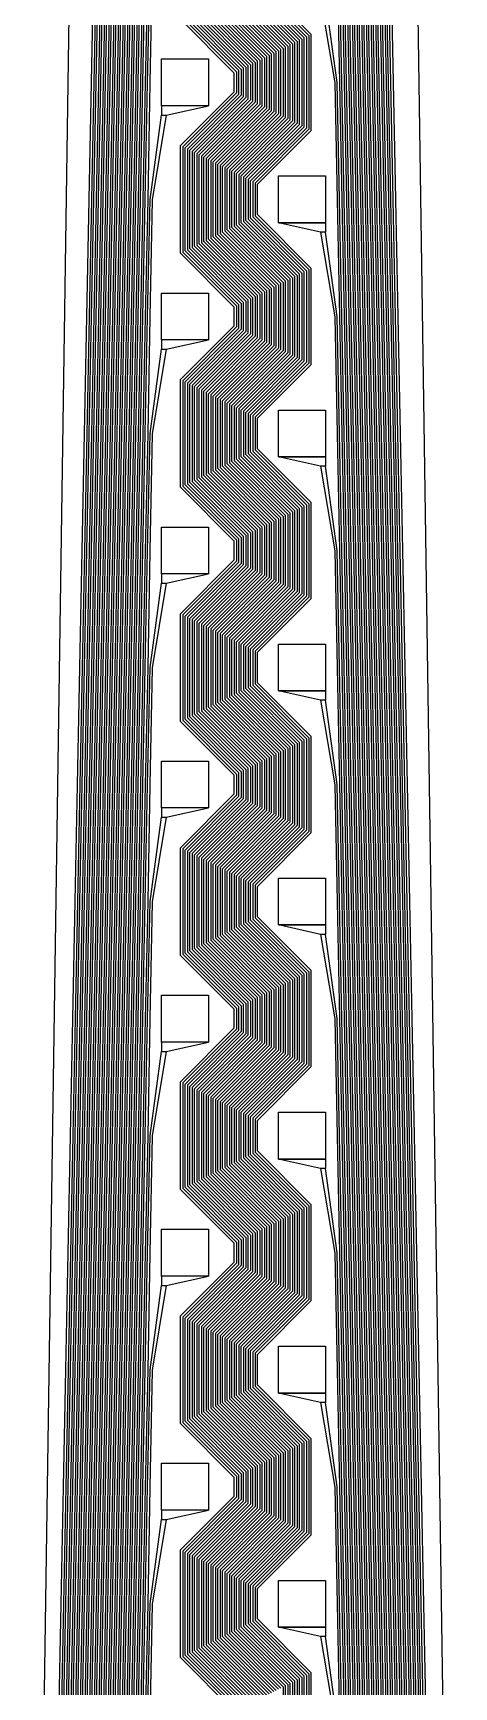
# Model space of a CAD drawing. Header units: inches. Extents: x 115980 to 170179, y 57000 to 74333.
# Drawn here: x 123826.2 to 123916.2, y 69022.9 to 69376.1 of the extents above; entities that cross this region are included whole.
import ezdxf

# ---------------------------------------------------------------- set-up
doc = ezdxf.new("R2010")
doc.units = ezdxf.units.IN
doc.header["$MEASUREMENT"] = 0
for name, color, linetype in [('metal', 221, 'Continuous'), ('nitride window', 40, 'Continuous'), ('profile', 140, 'Continuous')]:
    doc.layers.add(name, color=color, linetype=linetype)

msp = doc.modelspace()

# ---------------------------------------------------------------- linework, layer by layer
at = {"layer": 'metal'}
for points in [[(123831.73, 69015.56), (123832.24, 69040.63), (123832.73, 69065.56), (123833.24, 69090.63), (123833.73, 69115.56), (123834.24, 69140.63), (123834.73, 69165.56), (123835.24, 69190.63), (123835.73, 69215.56), (123836.24, 69240.63), (123836.73, 69265.56), (123837.24, 69290.63), (123837.73, 69315.56), (123838.24, 69340.63), (123838.73, 69365.56), (123839.24, 69390.63)], [(123839.74, 69390.62), (123839.23, 69365.55), (123838.74, 69340.62), (123838.23, 69315.55), (123837.74, 69290.62), (123837.23, 69265.55), (123836.74, 69240.62), (123836.23, 69215.55), (123835.74, 69190.62), (123835.23, 69165.55), (123834.74, 69140.62), (123834.23, 69115.55), (123833.74, 69090.62), (123833.23, 69065.55), (123832.74, 69040.62), (123832.23, 69015.55)], [(123832.73, 69015.56), (123833.24, 69040.63), (123833.73, 69065.56), (123834.24, 69090.63), (123834.73, 69115.56), (123835.24, 69140.63), (123835.73, 69165.56), (123836.24, 69190.63), (123836.73, 69215.56), (123837.24, 69240.63), (123837.73, 69265.56), (123838.24, 69290.63), (123838.73, 69315.56), (123839.24, 69340.63), (123839.73, 69365.56), (123840.24, 69390.63)], [(123840.74, 69390.62), (123840.23, 69365.55), (123839.74, 69340.62), (123839.23, 69315.55), (123838.74, 69290.62), (123838.23, 69265.55), (123837.74, 69240.62), (123837.23, 69215.55), (123836.74, 69190.62), (123836.23, 69165.55), (123835.74, 69140.62), (123835.23, 69115.55), (123834.74, 69090.62), (123834.23, 69065.55), (123833.74, 69040.62), (123833.23, 69015.55)], [(123833.73, 69015.56), (123834.24, 69040.63), (123834.73, 69065.56), (123835.24, 69090.63), (123835.73, 69115.56), (123836.24, 69140.63), (123836.73, 69165.56), (123837.24, 69190.63), (123837.73, 69215.56), (123838.24, 69240.63), (123838.73, 69265.56), (123839.24, 69290.63), (123839.73, 69315.56), (123840.24, 69340.63), (123840.73, 69365.56), (123841.24, 69390.63)], [(123841.74, 69390.62), (123841.23, 69365.55), (123840.74, 69340.62), (123840.23, 69315.55), (123839.74, 69290.62), (123839.23, 69265.55), (123838.74, 69240.62), (123838.23, 69215.55), (123837.74, 69190.62), (123837.23, 69165.55), (123836.74, 69140.62), (123836.23, 69115.55), (123835.74, 69090.62), (123835.23, 69065.55), (123834.74, 69040.62), (123834.23, 69015.55)], [(123834.73, 69015.56), (123835.24, 69040.63), (123835.73, 69065.56), (123836.24, 69090.63), (123836.73, 69115.56), (123837.24, 69140.63), (123837.73, 69165.56), (123838.24, 69190.63), (123838.73, 69215.56), (123839.24, 69240.63), (123839.73, 69265.56), (123840.24, 69290.63), (123840.73, 69315.56), (123841.24, 69340.63), (123841.73, 69365.56), (123842.24, 69390.63)], [(123842.74, 69390.62), (123842.23, 69365.55), (123841.74, 69340.62), (123841.23, 69315.55), (123840.74, 69290.62), (123840.23, 69265.55), (123839.74, 69240.62), (123839.23, 69215.55), (123838.74, 69190.62), (123838.23, 69165.55), (123837.74, 69140.62), (123837.23, 69115.55), (123836.74, 69090.62), (123836.23, 69065.55), (123835.74, 69040.62), (123835.23, 69015.55)], [(123835.73, 69015.56), (123836.24, 69040.63), (123836.73, 69065.56), (123837.24, 69090.63), (123837.73, 69115.56), (123838.24, 69140.63), (123838.73, 69165.56), (123839.24, 69190.63), (123839.73, 69215.56), (123840.24, 69240.63), (123840.73, 69265.56), (123841.24, 69290.63), (123841.73, 69315.56), (123842.24, 69340.63), (123842.73, 69365.56), (123843.24, 69390.63)], [(123843.74, 69390.62), (123843.23, 69365.55), (123842.74, 69340.62), (123842.23, 69315.55), (123841.74, 69290.62), (123841.23, 69265.55), (123840.74, 69240.62), (123840.23, 69215.55), (123839.74, 69190.62), (123839.23, 69165.55), (123838.74, 69140.62), (123838.23, 69115.55), (123837.74, 69090.62), (123837.23, 69065.55), (123836.74, 69040.62), (123836.23, 69015.55)], [(123836.73, 69015.56), (123837.24, 69040.63), (123837.73, 69065.56), (123838.24, 69090.63), (123838.73, 69115.56), (123839.24, 69140.63), (123839.73, 69165.56), (123840.24, 69190.63), (123840.73, 69215.56), (123841.24, 69240.63), (123841.73, 69265.56), (123842.24, 69290.63), (123842.73, 69315.56), (123843.24, 69340.63), (123843.73, 69365.56), (123844.24, 69390.63)], [(123844.74, 69390.62), (123844.23, 69365.55), (123843.74, 69340.62), (123843.23, 69315.55), (123842.74, 69290.62), (123842.23, 69265.55), (123841.74, 69240.62), (123841.23, 69215.55), (123840.74, 69190.62), (123840.23, 69165.55), (123839.74, 69140.62), (123839.23, 69115.55), (123838.74, 69090.62), (123838.23, 69065.55), (123837.74, 69040.62), (123837.23, 69015.55)], [(123837.73, 69015.56), (123838.24, 69040.63), (123838.73, 69065.56), (123839.24, 69090.63), (123839.73, 69115.56), (123840.24, 69140.63), (123840.73, 69165.56), (123841.24, 69190.63), (123841.73, 69215.56), (123842.24, 69240.63), (123842.73, 69265.56), (123843.24, 69290.63), (123843.73, 69315.56), (123844.24, 69340.63), (123844.73, 69365.56), (123845.24, 69390.63)], [(123845.74, 69390.62), (123845.23, 69365.55), (123844.74, 69340.62), (123844.23, 69315.55), (123843.74, 69290.62), (123843.23, 69265.55), (123842.74, 69240.62), (123842.23, 69215.55), (123841.74, 69190.62), (123841.23, 69165.55), (123840.74, 69140.62), (123840.23, 69115.55), (123839.74, 69090.62), (123839.23, 69065.55), (123838.74, 69040.62), (123838.23, 69015.55)], [(123838.73, 69015.56), (123839.24, 69040.63), (123839.73, 69065.56), (123840.24, 69090.63), (123840.73, 69115.56), (123841.24, 69140.63), (123841.73, 69165.56), (123842.24, 69190.63), (123842.73, 69215.56), (123843.24, 69240.63), (123843.73, 69265.56), (123844.24, 69290.63), (123844.73, 69315.56), (123845.24, 69340.63), (123845.73, 69365.56), (123846.24, 69390.63)], [(123846.74, 69390.62), (123846.23, 69365.55), (123845.74, 69340.62), (123845.23, 69315.55), (123844.74, 69290.62), (123844.23, 69265.55), (123843.74, 69240.62), (123843.23, 69215.55), (123842.74, 69190.62), (123842.23, 69165.55), (123841.74, 69140.62), (123841.23, 69115.55), (123840.74, 69090.62), (123840.23, 69065.55), (123839.74, 69040.62), (123839.23, 69015.55)], [(123839.73, 69015.56), (123840.24, 69040.63), (123840.73, 69065.56), (123841.24, 69090.63), (123841.73, 69115.56), (123842.24, 69140.63), (123842.73, 69165.56), (123843.24, 69190.63), (123843.73, 69215.56), (123844.24, 69240.63), (123844.73, 69265.56), (123845.24, 69290.63), (123845.73, 69315.56), (123846.24, 69340.63), (123846.73, 69365.56), (123847.24, 69390.63)], [(123847.74, 69390.62), (123847.23, 69365.55), (123846.74, 69340.62), (123846.23, 69315.55), (123845.74, 69290.62), (123845.23, 69265.55), (123844.74, 69240.62), (123844.23, 69215.55), (123843.74, 69190.62), (123843.23, 69165.55), (123842.74, 69140.62), (123842.23, 69115.55), (123841.74, 69090.62), (123841.23, 69065.55), (123840.74, 69040.62), (123840.23, 69015.55)], [(123840.73, 69015.56), (123841.24, 69040.63), (123841.73, 69065.56), (123842.24, 69090.63), (123842.73, 69115.56), (123843.24, 69140.63), (123843.73, 69165.56), (123844.24, 69190.63), (123844.73, 69215.56), (123845.24, 69240.63), (123845.73, 69265.56), (123846.24, 69290.63), (123846.73, 69315.56), (123847.24, 69340.63), (123847.73, 69365.56), (123848.24, 69390.63)], [(123848.74, 69390.62), (123848.23, 69365.55), (123847.74, 69340.62), (123847.23, 69315.55), (123846.74, 69290.62), (123846.23, 69265.55), (123845.74, 69240.62), (123845.23, 69215.55), (123844.74, 69190.62), (123844.23, 69165.55), (123843.74, 69140.62), (123843.23, 69115.55), (123842.74, 69090.62), (123842.23, 69065.55), (123841.74, 69040.62), (123841.23, 69015.55)], [(123841.73, 69015.56), (123842.24, 69040.63), (123842.73, 69065.56), (123843.24, 69090.63), (123843.73, 69115.56), (123844.24, 69140.63), (123844.73, 69165.56), (123845.24, 69190.63), (123845.73, 69215.56), (123846.24, 69240.63), (123846.73, 69265.56), (123847.24, 69290.63), (123847.73, 69315.56), (123848.24, 69340.63), (123848.73, 69365.56), (123849.24, 69390.63)], [(123849.74, 69390.62), (123849.23, 69365.55), (123848.74, 69340.62), (123848.23, 69315.55), (123847.74, 69290.62), (123847.23, 69265.55), (123846.74, 69240.62), (123846.23, 69215.55), (123845.74, 69190.62), (123845.23, 69165.55), (123844.74, 69140.62), (123844.23, 69115.55), (123843.74, 69090.62), (123843.23, 69065.55), (123842.74, 69040.62), (123842.23, 69015.55)], [(123842.73, 69015.56), (123843.24, 69040.63), (123843.73, 69065.56), (123844.24, 69090.63), (123844.73, 69115.56), (123845.24, 69140.63), (123845.73, 69165.56), (123846.24, 69190.63), (123846.73, 69215.56), (123847.24, 69240.63), (123847.73, 69265.56), (123848.24, 69290.63), (123848.73, 69315.56), (123849.24, 69340.63), (123849.73, 69365.56), (123850.24, 69390.63)], [(123850.74, 69390.62), (123850.23, 69365.55), (123849.74, 69340.62), (123849.23, 69315.55), (123848.74, 69290.62), (123848.23, 69265.55), (123847.74, 69240.62), (123847.23, 69215.55), (123846.74, 69190.62), (123846.23, 69165.55), (123845.74, 69140.62), (123845.23, 69115.55), (123844.74, 69090.62), (123844.23, 69065.55), (123843.74, 69040.62), (123843.23, 69015.55)], [(123843.73, 69015.56), (123844.24, 69040.63), (123844.73, 69065.56), (123845.24, 69090.63), (123845.73, 69115.56), (123846.24, 69140.63), (123846.73, 69165.56), (123847.24, 69190.63), (123847.73, 69215.56), (123848.24, 69240.63), (123848.73, 69265.56), (123849.24, 69290.63), (123849.73, 69315.56), (123850.24, 69340.63), (123850.73, 69365.55), (123851.24, 69390.62)], [(123851.73, 69390.55), (123851.23, 69365.55), (123850.74, 69340.62), (123850.23, 69315.55), (123849.74, 69290.62), (123849.23, 69265.55), (123848.74, 69240.62), (123848.23, 69215.55), (123847.74, 69190.62), (123847.23, 69165.55), (123846.74, 69140.62), (123846.23, 69115.55), (123845.74, 69090.62), (123845.23, 69065.55), (123844.74, 69040.62), (123844.23, 69015.55)], [(123891.23, 69390.55), (123891.73, 69365.62), (123892.23, 69340.55), (123892.73, 69315.62), (123893.23, 69290.55), (123893.73, 69265.62), (123894.23, 69240.55), (123894.73, 69215.62), (123895.23, 69190.55), (123895.73, 69165.62), (123896.23, 69140.55), (123896.73, 69115.62), (123897.23, 69090.55), (123897.73, 69065.62), (123898.23, 69040.55), (123898.73, 69015.62)], [(123899.23, 69015.63), (123898.73, 69040.56), (123898.23, 69065.63), (123897.73, 69090.56), (123897.23, 69115.63), (123896.73, 69140.56), (123896.23, 69165.63), (123895.73, 69190.56), (123895.23, 69215.63), (123894.73, 69240.56), (123894.23, 69265.63), (123893.73, 69290.56), (123893.23, 69315.63), (123892.73, 69340.56), (123892.23, 69365.63), (123891.73, 69390.55)], [(123892.23, 69390.55), (123892.73, 69365.62), (123893.23, 69340.55), (123893.73, 69315.62), (123894.23, 69290.55), (123894.73, 69265.62), (123895.23, 69240.55), (123895.73, 69215.62), (123896.23, 69190.55), (123896.73, 69165.62), (123897.23, 69140.55), (123897.73, 69115.62), (123898.23, 69090.55), (123898.73, 69065.62), (123899.23, 69040.55), (123899.73, 69015.62)], [(123900.23, 69015.63), (123899.73, 69040.56), (123899.23, 69065.63), (123898.73, 69090.56), (123898.23, 69115.63), (123897.73, 69140.56), (123897.23, 69165.63), (123896.73, 69190.56), (123896.23, 69215.63), (123895.73, 69240.56), (123895.23, 69265.63), (123894.73, 69290.56), (123894.23, 69315.63), (123893.73, 69340.56), (123893.23, 69365.63), (123892.73, 69390.56)], [(123893.23, 69390.55), (123893.73, 69365.62), (123894.23, 69340.55), (123894.73, 69315.62), (123895.23, 69290.55), (123895.73, 69265.62), (123896.23, 69240.55), (123896.73, 69215.62), (123897.23, 69190.55), (123897.73, 69165.62), (123898.23, 69140.55), (123898.73, 69115.62), (123899.23, 69090.55), (123899.73, 69065.62), (123900.23, 69040.55), (123900.73, 69015.62)], [(123901.23, 69015.63), (123900.73, 69040.56), (123900.23, 69065.63), (123899.73, 69090.56), (123899.23, 69115.63), (123898.73, 69140.56), (123898.23, 69165.63), (123897.73, 69190.56), (123897.23, 69215.63), (123896.73, 69240.56), (123896.23, 69265.63), (123895.73, 69290.56), (123895.23, 69315.63), (123894.73, 69340.56), (123894.23, 69365.63), (123893.73, 69390.56)], [(123894.23, 69390.55), (123894.73, 69365.62), (123895.23, 69340.55), (123895.73, 69315.62), (123896.23, 69290.55), (123896.73, 69265.62), (123897.23, 69240.55), (123897.73, 69215.62), (123898.23, 69190.55), (123898.73, 69165.62), (123899.23, 69140.55), (123899.73, 69115.62), (123900.23, 69090.55), (123900.73, 69065.62), (123901.23, 69040.55), (123901.73, 69015.62)], [(123902.23, 69015.63), (123901.73, 69040.56), (123901.23, 69065.63), (123900.73, 69090.56), (123900.23, 69115.63), (123899.73, 69140.56), (123899.23, 69165.63), (123898.73, 69190.56), (123898.23, 69215.63), (123897.73, 69240.56), (123897.23, 69265.63), (123896.73, 69290.56), (123896.23, 69315.63), (123895.73, 69340.56), (123895.23, 69365.63), (123894.73, 69390.56)], [(123895.23, 69390.55), (123895.73, 69365.62), (123896.23, 69340.55), (123896.73, 69315.62), (123897.23, 69290.55), (123897.73, 69265.62), (123898.23, 69240.55), (123898.73, 69215.62), (123899.23, 69190.55), (123899.73, 69165.62), (123900.23, 69140.55), (123900.73, 69115.62), (123901.23, 69090.55), (123901.73, 69065.62), (123902.23, 69040.55), (123902.73, 69015.62)], [(123903.23, 69015.63), (123902.73, 69040.56), (123902.23, 69065.63), (123901.73, 69090.56), (123901.23, 69115.63), (123900.73, 69140.56), (123900.23, 69165.63), (123899.73, 69190.56), (123899.23, 69215.63), (123898.73, 69240.56), (123898.23, 69265.63), (123897.73, 69290.56), (123897.23, 69315.63), (123896.73, 69340.56), (123896.23, 69365.63), (123895.73, 69390.56)], [(123896.23, 69390.55), (123896.73, 69365.62), (123897.23, 69340.55), (123897.73, 69315.62), (123898.23, 69290.55), (123898.73, 69265.62), (123899.23, 69240.55), (123899.73, 69215.62), (123900.23, 69190.55), (123900.73, 69165.62), (123901.23, 69140.55), (123901.73, 69115.62), (123902.23, 69090.55), (123902.73, 69065.62), (123903.23, 69040.55), (123903.73, 69015.62)], [(123904.23, 69015.63), (123903.73, 69040.56), (123903.23, 69065.63), (123902.73, 69090.56), (123902.23, 69115.63), (123901.73, 69140.56), (123901.23, 69165.63), (123900.73, 69190.56), (123900.23, 69215.63), (123899.73, 69240.56), (123899.23, 69265.63), (123898.73, 69290.56), (123898.23, 69315.63), (123897.73, 69340.56), (123897.23, 69365.63), (123896.73, 69390.56)], [(123897.23, 69390.55), (123897.73, 69365.62), (123898.23, 69340.55), (123898.73, 69315.62), (123899.23, 69290.55), (123899.73, 69265.62), (123900.23, 69240.55), (123900.73, 69215.62), (123901.23, 69190.55), (123901.73, 69165.62), (123902.23, 69140.55), (123902.73, 69115.62), (123903.23, 69090.55), (123903.73, 69065.62), (123904.23, 69040.55), (123904.73, 69015.62)], [(123905.23, 69015.63), (123904.73, 69040.56), (123904.23, 69065.63), (123903.73, 69090.56), (123903.23, 69115.63), (123902.73, 69140.56), (123902.23, 69165.63), (123901.73, 69190.56), (123901.23, 69215.63), (123900.73, 69240.56), (123900.23, 69265.63), (123899.73, 69290.56), (123899.23, 69315.63), (123898.73, 69340.56), (123898.23, 69365.63), (123897.73, 69390.56)], [(123898.23, 69390.55), (123898.73, 69365.62), (123899.23, 69340.55), (123899.73, 69315.62), (123900.23, 69290.55), (123900.73, 69265.62), (123901.23, 69240.55), (123901.73, 69215.62), (123902.23, 69190.55), (123902.73, 69165.62), (123903.23, 69140.55), (123903.73, 69115.62), (123904.23, 69090.55), (123904.73, 69065.62), (123905.23, 69040.55), (123905.73, 69015.62)], [(123906.23, 69015.63), (123905.73, 69040.56), (123905.23, 69065.63), (123904.73, 69090.56), (123904.23, 69115.63), (123903.73, 69140.56), (123903.23, 69165.63), (123902.73, 69190.56), (123902.23, 69215.63), (123901.73, 69240.56), (123901.23, 69265.63), (123900.73, 69290.56), (123900.23, 69315.63), (123899.73, 69340.56), (123899.23, 69365.63), (123898.73, 69390.56)], [(123899.23, 69390.55), (123899.73, 69365.62), (123900.23, 69340.55), (123900.73, 69315.62), (123901.23, 69290.55), (123901.73, 69265.62), (123902.23, 69240.55), (123902.73, 69215.62), (123903.23, 69190.55), (123903.73, 69165.62), (123904.23, 69140.55), (123904.73, 69115.62), (123905.23, 69090.55), (123905.73, 69065.62), (123906.23, 69040.55), (123906.73, 69015.62)], [(123907.23, 69015.63), (123906.73, 69040.56), (123906.23, 69065.63), (123905.73, 69090.56), (123905.23, 69115.63), (123904.73, 69140.56), (123904.23, 69165.63), (123903.73, 69190.56), (123903.23, 69215.63), (123902.73, 69240.56), (123902.23, 69265.63), (123901.73, 69290.56), (123901.23, 69315.63), (123900.73, 69340.56), (123900.23, 69365.63), (123899.73, 69390.56)], [(123900.23, 69390.55), (123900.73, 69365.62), (123901.23, 69340.55), (123901.73, 69315.62), (123902.23, 69290.55), (123902.73, 69265.62), (123903.23, 69240.55), (123903.73, 69215.62), (123904.23, 69190.55), (123904.73, 69165.62), (123905.23, 69140.55), (123905.73, 69115.62), (123906.23, 69090.55), (123906.73, 69065.62), (123907.23, 69040.55), (123907.73, 69015.62)], [(123908.23, 69015.63), (123907.73, 69040.56), (123907.23, 69065.63), (123906.73, 69090.56), (123906.23, 69115.63), (123905.73, 69140.56), (123905.23, 69165.63), (123904.73, 69190.56), (123904.23, 69215.63), (123903.73, 69240.56), (123903.23, 69265.63), (123902.73, 69290.56), (123902.23, 69315.63), (123901.73, 69340.56), (123901.23, 69365.63), (123900.73, 69390.56)], [(123901.23, 69390.55), (123901.73, 69365.62), (123902.23, 69340.55), (123902.73, 69315.62), (123903.23, 69290.55), (123903.73, 69265.62), (123904.23, 69240.55), (123904.73, 69215.62), (123905.23, 69190.55), (123905.73, 69165.62), (123906.23, 69140.55), (123906.73, 69115.62), (123907.23, 69090.55), (123907.73, 69065.62), (123908.23, 69040.55), (123908.73, 69015.62)], [(123909.23, 69015.63), (123908.73, 69040.56), (123908.23, 69065.63), (123907.73, 69090.56), (123907.23, 69115.63), (123906.73, 69140.56), (123906.23, 69165.63), (123905.73, 69190.56), (123905.23, 69215.63), (123904.73, 69240.56), (123904.23, 69265.63), (123903.73, 69290.56), (123903.23, 69315.63), (123902.73, 69340.56), (123902.23, 69365.63), (123901.73, 69390.56)], [(123909.73, 69015.62), (123909.23, 69040.55), (123908.73, 69065.62), (123908.23, 69090.55), (123907.73, 69115.62), (123907.23, 69140.55), (123906.73, 69165.62), (123906.23, 69190.55), (123905.73, 69215.62), (123905.23, 69240.55), (123904.73, 69265.62), (123904.23, 69290.55), (123903.73, 69315.62), (123903.23, 69340.55), (123902.73, 69365.62), (123902.23, 69390.55)], [(123902.73, 69390.56), (123903.23, 69365.63), (123903.73, 69340.56), (123904.23, 69315.63), (123904.73, 69290.56), (123905.23, 69265.63), (123905.73, 69240.56), (123906.23, 69215.63), (123906.73, 69190.56), (123907.23, 69165.63), (123907.73, 69140.56), (123908.23, 69115.63), (123908.73, 69090.56), (123909.23, 69065.63), (123909.73, 69040.56), (123910.23, 69015.63)], [(123873.23, 69386.87), (123884.73, 69375.37), (123884.73, 69355.87), (123873.23, 69344.37), (123873.23, 69336.87), (123884.73, 69325.37), (123884.73, 69305.87), (123873.23, 69294.37), (123873.23, 69286.87), (123884.73, 69275.37), (123884.73, 69255.87), (123873.23, 69244.37), (123873.23, 69236.87), (123884.73, 69225.37), (123884.73, 69205.87), (123873.23, 69194.37), (123873.23, 69186.87), (123884.73, 69175.37), (123884.73, 69155.87), (123873.23, 69144.37), (123873.23, 69136.87), (123884.73, 69125.37), (123884.73, 69105.87), (123873.23, 69094.37), (123873.23, 69086.87), (123884.73, 69075.37), (123884.73, 69055.87), (123873.23, 69044.37), (123873.23, 69036.87), (123884.73, 69025.37), (123884.73, 69005.87)], [(123873.73, 69387.12), (123885.23, 69375.62), (123885.23, 69355.62), (123873.73, 69344.12), (123873.73, 69337.12), (123885.23, 69325.62), (123885.23, 69305.62), (123873.73, 69294.12), (123873.73, 69287.12), (123885.23, 69275.62), (123885.23, 69255.62), (123873.73, 69244.12), (123873.73, 69237.12), (123885.23, 69225.62), (123885.23, 69205.62), (123873.73, 69194.12), (123873.73, 69187.12), (123885.23, 69175.62), (123885.23, 69155.62), (123873.73, 69144.12), (123873.73, 69137.12), (123885.23, 69125.62), (123885.23, 69105.62), (123873.73, 69094.12), (123873.73, 69087.12), (123885.23, 69075.62), (123885.23, 69055.62), (123873.73, 69044.12), (123873.73, 69037.12), (123885.23, 69025.62), (123885.23, 69005.62)], [(123885.73, 69005.37), (123885.73, 69025.87), (123874.23, 69037.37), (123874.23, 69043.87), (123885.73, 69055.37), (123885.73, 69075.87), (123874.23, 69087.37), (123874.23, 69093.87), (123885.73, 69105.37), (123885.73, 69125.87), (123874.23, 69137.37), (123874.23, 69143.87), (123885.73, 69155.37), (123885.73, 69175.87), (123874.23, 69187.37), (123874.23, 69193.87), (123885.73, 69205.37), (123885.73, 69225.87), (123874.23, 69237.37), (123874.23, 69243.87), (123885.73, 69255.37), (123885.73, 69275.87), (123874.23, 69287.37), (123874.23, 69293.87), (123885.73, 69305.37), (123885.73, 69325.87), (123874.23, 69337.37), (123874.23, 69343.87), (123885.73, 69355.37), (123885.73, 69375.87), (123874.23, 69387.37)], [(123866.23, 69383.37), (123877.73, 69371.87), (123877.73, 69359.37), (123866.23, 69347.87), (123866.23, 69333.37), (123877.73, 69321.87), (123877.73, 69309.37), (123866.23, 69297.87), (123866.23, 69283.37), (123877.73, 69271.87), (123877.73, 69259.37), (123866.23, 69247.87), (123866.23, 69233.37), (123877.73, 69221.87), (123877.73, 69209.37), (123866.23, 69197.87), (123866.23, 69183.37), (123877.73, 69171.87), (123877.73, 69159.37), (123866.23, 69147.87), (123866.23, 69133.37), (123877.73, 69121.87), (123877.73, 69109.37), (123866.23, 69097.87), (123866.23, 69083.37), (123877.73, 69071.87), (123877.73, 69059.37), (123866.23, 69047.87), (123866.23, 69033.37), (123877.73, 69021.87)], [(123878.23, 69022.12), (123866.73, 69033.62), (123866.73, 69047.62), (123878.23, 69059.12), (123878.23, 69072.12), (123866.73, 69083.62), (123866.73, 69097.62), (123878.23, 69109.12), (123878.23, 69122.12), (123866.73, 69133.62), (123866.73, 69147.62), (123878.23, 69159.12), (123878.23, 69172.12), (123866.73, 69183.62), (123866.73, 69197.62), (123878.23, 69209.12), (123878.23, 69222.12), (123866.73, 69233.62), (123866.73, 69247.62), (123878.23, 69259.12), (123878.23, 69272.12), (123866.73, 69283.62), (123866.73, 69297.62), (123878.23, 69309.12), (123878.23, 69322.12), (123866.73, 69333.62), (123866.73, 69347.62), (123878.23, 69359.12), (123878.23, 69372.12), (123866.73, 69383.62)], [(123867.23, 69383.87), (123878.73, 69372.37), (123878.73, 69358.87), (123867.23, 69347.37), (123867.23, 69333.87), (123878.73, 69322.37), (123878.73, 69308.87), (123867.23, 69297.37), (123867.23, 69283.87), (123878.73, 69272.37), (123878.73, 69258.87), (123867.23, 69247.37), (123867.23, 69233.87), (123878.73, 69222.37), (123878.73, 69208.87), (123867.23, 69197.37), (123867.23, 69183.87), (123878.73, 69172.37), (123878.73, 69158.87), (123867.23, 69147.37), (123867.23, 69133.87), (123878.73, 69122.37), (123878.73, 69108.87), (123867.23, 69097.37), (123867.23, 69083.87), (123878.73, 69072.37), (123878.73, 69058.87), (123867.23, 69047.37), (123867.23, 69033.87), (123878.73, 69022.37)], [(123879.23, 69022.62), (123867.73, 69034.12), (123867.73, 69047.12), (123879.23, 69058.62), (123879.23, 69072.62), (123867.73, 69084.12), (123867.73, 69097.12), (123879.23, 69108.62), (123879.23, 69122.62), (123867.73, 69134.12), (123867.73, 69147.12), (123879.23, 69158.62), (123879.23, 69172.62), (123867.73, 69184.12), (123867.73, 69197.12), (123879.23, 69208.62), (123879.23, 69222.62), (123867.73, 69234.12), (123867.73, 69247.12), (123879.23, 69258.62), (123879.23, 69272.62), (123867.73, 69284.12), (123867.73, 69297.12), (123879.23, 69308.62), (123879.23, 69322.62), (123867.73, 69334.12), (123867.73, 69347.12), (123879.23, 69358.62), (123879.23, 69372.62), (123867.73, 69384.12)], [(123868.23, 69384.37), (123879.73, 69372.87), (123879.73, 69358.37), (123868.23, 69346.87), (123868.23, 69334.37), (123879.73, 69322.87), (123879.73, 69308.37), (123868.23, 69296.87), (123868.23, 69284.37), (123879.73, 69272.87), (123879.73, 69258.37), (123868.23, 69246.87), (123868.23, 69234.37), (123879.73, 69222.87), (123879.73, 69208.37), (123868.23, 69196.87), (123868.23, 69184.37), (123879.73, 69172.87), (123879.73, 69158.37), (123868.23, 69146.87), (123868.23, 69134.37), (123879.73, 69122.87), (123879.73, 69108.37), (123868.23, 69096.87), (123868.23, 69084.37), (123879.73, 69072.87), (123879.73, 69058.37), (123868.23, 69046.87), (123868.23, 69034.37), (123879.73, 69022.87), (123879.73, 69008.37)], [(123880.23, 69008.12), (123880.23, 69023.12), (123868.73, 69034.62), (123868.73, 69046.62), (123880.23, 69058.12), (123880.23, 69073.12), (123868.73, 69084.62), (123868.73, 69096.62), (123880.23, 69108.12), (123880.23, 69123.12), (123868.73, 69134.62), (123868.73, 69146.62), (123880.23, 69158.12), (123880.23, 69173.12), (123868.73, 69184.62), (123868.73, 69196.62), (123880.23, 69208.12), (123880.23, 69223.12), (123868.73, 69234.62), (123868.73, 69246.62), (123880.23, 69258.12), (123880.23, 69273.12), (123868.73, 69284.62), (123868.73, 69296.62), (123880.23, 69308.12), (123880.23, 69323.12), (123868.73, 69334.62), (123868.73, 69346.62), (123880.23, 69358.12), (123880.23, 69373.12), (123868.73, 69384.62)], [(123869.23, 69384.87), (123880.73, 69373.37), (123880.73, 69357.87), (123869.23, 69346.37), (123869.23, 69334.87), (123880.73, 69323.37), (123880.73, 69307.87), (123869.23, 69296.37), (123869.23, 69284.87), (123880.73, 69273.37), (123880.73, 69257.87), (123869.23, 69246.37), (123869.23, 69234.87), (123880.73, 69223.37), (123880.73, 69207.87), (123869.23, 69196.37), (123869.23, 69184.87), (123880.73, 69173.37), (123880.73, 69157.87), (123869.23, 69146.37), (123869.23, 69134.87), (123880.73, 69123.37), (123880.73, 69107.87), (123869.23, 69096.37), (123869.23, 69084.87), (123880.73, 69073.37), (123880.73, 69057.87), (123869.23, 69046.37), (123869.23, 69034.87), (123880.73, 69023.37), (123880.73, 69007.87)], [(123881.23, 69007.62), (123881.23, 69023.62), (123869.73, 69035.12), (123869.73, 69046.12), (123881.23, 69057.62), (123881.23, 69073.62), (123869.73, 69085.12), (123869.73, 69096.12), (123881.23, 69107.62), (123881.23, 69123.62), (123869.73, 69135.12), (123869.73, 69146.12), (123881.23, 69157.62), (123881.23, 69173.62), (123869.73, 69185.12), (123869.73, 69196.12), (123881.23, 69207.62), (123881.23, 69223.62), (123869.73, 69235.12), (123869.73, 69246.12), (123881.23, 69257.62), (123881.23, 69273.62), (123869.73, 69285.12), (123869.73, 69296.12), (123881.23, 69307.62), (123881.23, 69323.62), (123869.73, 69335.12), (123869.73, 69346.12), (123881.23, 69357.62), (123881.23, 69373.62), (123869.73, 69385.12)], [(123870.23, 69385.37), (123881.73, 69373.87), (123881.73, 69357.37), (123870.23, 69345.87), (123870.23, 69335.37), (123881.73, 69323.87), (123881.73, 69307.37), (123870.23, 69295.87), (123870.23, 69285.37), (123881.73, 69273.87), (123881.73, 69257.37), (123870.23, 69245.87), (123870.23, 69235.37), (123881.73, 69223.87), (123881.73, 69207.37), (123870.23, 69195.87), (123870.23, 69185.37), (123881.73, 69173.87), (123881.73, 69157.37), (123870.23, 69145.87), (123870.23, 69135.37), (123881.73, 69123.87), (123881.73, 69107.37), (123870.23, 69095.87), (123870.23, 69085.37), (123881.73, 69073.87), (123881.73, 69057.37), (123870.23, 69045.87), (123870.23, 69035.37), (123881.73, 69023.87), (123881.73, 69007.37)], [(123882.23, 69007.12), (123882.23, 69024.12), (123870.73, 69035.62), (123870.73, 69045.62), (123882.23, 69057.12), (123882.23, 69074.12), (123870.73, 69085.62), (123870.73, 69095.62), (123882.23, 69107.12), (123882.23, 69124.12), (123870.73, 69135.62), (123870.73, 69145.62), (123882.23, 69157.12), (123882.23, 69174.12), (123870.73, 69185.62), (123870.73, 69195.62), (123882.23, 69207.12), (123882.23, 69224.12), (123870.73, 69235.62), (123870.73, 69245.62), (123882.23, 69257.12), (123882.23, 69274.12), (123870.73, 69285.62), (123870.73, 69295.62), (123882.23, 69307.12), (123882.23, 69324.12), (123870.73, 69335.62), (123870.73, 69345.62), (123882.23, 69357.12), (123882.23, 69374.12), (123870.73, 69385.62)], [(123871.23, 69385.87), (123882.73, 69374.37), (123882.73, 69356.87), (123871.23, 69345.37), (123871.23, 69335.87), (123882.73, 69324.37), (123882.73, 69306.87), (123871.23, 69295.37), (123871.23, 69285.87), (123882.73, 69274.37), (123882.73, 69256.87), (123871.23, 69245.37), (123871.23, 69235.87), (123882.73, 69224.37), (123882.73, 69206.87), (123871.23, 69195.37), (123871.23, 69185.87), (123882.73, 69174.37), (123882.73, 69156.87), (123871.23, 69145.37), (123871.23, 69135.87), (123882.73, 69124.37), (123882.73, 69106.87), (123871.23, 69095.37), (123871.23, 69085.87), (123882.73, 69074.37), (123882.73, 69056.87), (123871.23, 69045.37), (123871.23, 69035.87), (123882.73, 69024.37), (123882.73, 69006.87)], [(123883.23, 69006.62), (123883.23, 69024.62), (123871.73, 69036.12), (123871.73, 69045.12), (123883.23, 69056.62), (123883.23, 69074.62), (123871.73, 69086.12), (123871.73, 69095.12), (123883.23, 69106.62), (123883.23, 69124.62), (123871.73, 69136.12), (123871.73, 69145.12), (123883.23, 69156.62), (123883.23, 69174.62), (123871.73, 69186.12), (123871.73, 69195.12), (123883.23, 69206.62), (123883.23, 69224.62), (123871.73, 69236.12), (123871.73, 69245.12), (123883.23, 69256.62), (123883.23, 69274.62), (123871.73, 69286.12), (123871.73, 69295.12), (123883.23, 69306.62), (123883.23, 69324.62), (123871.73, 69336.12), (123871.73, 69345.12), (123883.23, 69356.62), (123883.23, 69374.62), (123871.73, 69386.12)], [(123872.23, 69386.37), (123883.73, 69374.87), (123883.73, 69356.37), (123872.23, 69344.87), (123872.23, 69336.37), (123883.73, 69324.87), (123883.73, 69306.37), (123872.23, 69294.87), (123872.23, 69286.37), (123883.73, 69274.87), (123883.73, 69256.37), (123872.23, 69244.87), (123872.23, 69236.37), (123883.73, 69224.87), (123883.73, 69206.37), (123872.23, 69194.87), (123872.23, 69186.37), (123883.73, 69174.87), (123883.73, 69156.37), (123872.23, 69144.87), (123872.23, 69136.37), (123883.73, 69124.87), (123883.73, 69106.37), (123872.23, 69094.87), (123872.23, 69086.37), (123883.73, 69074.87), (123883.73, 69056.37), (123872.23, 69044.87), (123872.23, 69036.37), (123883.73, 69024.87), (123883.73, 69006.37)], [(123884.23, 69006.12), (123884.23, 69025.12), (123872.73, 69036.62), (123872.73, 69044.62), (123884.23, 69056.12), (123884.23, 69075.12), (123872.73, 69086.62), (123872.73, 69094.62), (123884.23, 69106.12), (123884.23, 69125.12), (123872.73, 69136.62), (123872.73, 69144.62), (123884.23, 69156.12), (123884.23, 69175.12), (123872.73, 69186.62), (123872.73, 69194.62), (123884.23, 69206.12), (123884.23, 69225.12), (123872.73, 69236.62), (123872.73, 69244.62), (123884.23, 69256.12), (123884.23, 69275.12), (123872.73, 69286.62), (123872.73, 69294.62), (123884.23, 69306.12), (123884.23, 69325.12), (123872.73, 69336.62), (123872.73, 69344.62), (123884.23, 69356.12), (123884.23, 69375.12), (123872.73, 69386.62)], [(123887.73, 69383.62), (123890.73, 69365.55), (123891.23, 69340.55), (123891.73, 69315.62), (123892.23, 69290.55), (123892.73, 69265.62), (123893.23, 69240.55), (123893.73, 69215.62), (123894.23, 69190.55), (123894.73, 69165.62), (123895.23, 69140.55), (123895.73, 69115.62), (123896.23, 69090.55), (123896.73, 69065.62), (123897.23, 69040.55), (123897.73, 69015.62)], [(123898.23, 69015.63), (123897.73, 69040.56), (123897.23, 69065.63), (123896.73, 69090.56), (123896.23, 69115.63), (123895.73, 69140.56), (123895.23, 69165.63), (123894.73, 69190.56), (123894.23, 69215.63), (123893.73, 69240.56), (123893.23, 69265.63), (123892.73, 69290.56), (123892.23, 69315.63), (123891.73, 69340.55), (123891.23, 69365.62), (123888.73, 69383.62)], [(123859.23, 69379.87), (123870.73, 69368.37), (123870.73, 69362.87), (123859.23, 69351.37), (123859.23, 69329.87), (123870.73, 69318.37), (123870.73, 69312.87), (123859.23, 69301.37), (123859.23, 69279.87), (123870.73, 69268.37), (123870.73, 69262.87), (123859.23, 69251.37), (123859.23, 69229.87), (123870.73, 69218.37), (123870.73, 69212.87), (123859.23, 69201.37), (123859.23, 69179.87), (123870.73, 69168.37), (123870.73, 69162.87), (123859.23, 69151.37), (123859.23, 69129.87), (123870.73, 69118.37), (123870.73, 69112.87), (123859.23, 69101.37), (123859.23, 69079.87), (123870.73, 69068.37), (123870.73, 69062.87), (123859.23, 69051.37), (123859.23, 69029.87), (123870.73, 69018.37)], [(123871.23, 69018.62), (123859.73, 69030.12), (123859.73, 69051.12), (123871.23, 69062.62), (123871.23, 69068.62), (123859.73, 69080.12), (123859.73, 69101.12), (123871.23, 69112.62), (123871.23, 69118.62), (123859.73, 69130.12), (123859.73, 69151.12), (123871.23, 69162.62), (123871.23, 69168.62), (123859.73, 69180.12), (123859.73, 69201.12), (123871.23, 69212.62), (123871.23, 69218.62), (123859.73, 69230.12), (123859.73, 69251.12), (123871.23, 69262.62), (123871.23, 69268.62), (123859.73, 69280.12), (123859.73, 69301.12), (123871.23, 69312.62), (123871.23, 69318.62), (123859.73, 69330.12), (123859.73, 69351.12), (123871.23, 69362.62), (123871.23, 69368.62), (123859.73, 69380.12)], [(123860.23, 69380.37), (123871.73, 69368.87), (123871.73, 69362.37), (123860.23, 69350.87), (123860.23, 69330.37), (123871.73, 69318.87), (123871.73, 69312.37), (123860.23, 69300.87), (123860.23, 69280.37), (123871.73, 69268.87), (123871.73, 69262.37), (123860.23, 69250.87), (123860.23, 69230.37), (123871.73, 69218.87), (123871.73, 69212.37), (123860.23, 69200.87), (123860.23, 69180.37), (123871.73, 69168.87), (123871.73, 69162.37), (123860.23, 69150.87), (123860.23, 69130.37), (123871.73, 69118.87), (123871.73, 69112.37), (123860.23, 69100.87), (123860.23, 69080.37), (123871.73, 69068.87), (123871.73, 69062.37), (123860.23, 69050.87), (123860.23, 69030.37), (123871.73, 69018.87)], [(123872.23, 69019.12), (123860.73, 69030.62), (123860.73, 69050.62), (123872.23, 69062.12), (123872.23, 69069.12), (123860.73, 69080.62), (123860.73, 69100.62), (123872.23, 69112.12), (123872.23, 69119.12), (123860.73, 69130.62), (123860.73, 69150.62), (123872.23, 69162.12), (123872.23, 69169.12), (123860.73, 69180.62), (123860.73, 69200.62), (123872.23, 69212.12), (123872.23, 69219.12), (123860.73, 69230.62), (123860.73, 69250.62), (123872.23, 69262.12), (123872.23, 69269.12), (123860.73, 69280.62), (123860.73, 69300.62), (123872.23, 69312.12), (123872.23, 69319.12), (123860.73, 69330.62), (123860.73, 69350.62), (123872.23, 69362.12), (123872.23, 69369.12), (123860.73, 69380.62)], [(123861.23, 69380.87), (123872.73, 69369.37), (123872.73, 69361.87), (123861.23, 69350.37), (123861.23, 69330.87), (123872.73, 69319.37), (123872.73, 69311.87), (123861.23, 69300.37), (123861.23, 69280.87), (123872.73, 69269.37), (123872.73, 69261.87), (123861.23, 69250.37), (123861.23, 69230.87), (123872.73, 69219.37), (123872.73, 69211.87), (123861.23, 69200.37), (123861.23, 69180.87), (123872.73, 69169.37), (123872.73, 69161.87), (123861.23, 69150.37), (123861.23, 69130.87), (123872.73, 69119.37), (123872.73, 69111.87), (123861.23, 69100.37), (123861.23, 69080.87), (123872.73, 69069.37), (123872.73, 69061.87), (123861.23, 69050.37), (123861.23, 69030.87), (123872.73, 69019.37)], [(123873.23, 69019.62), (123861.73, 69031.12), (123861.73, 69050.12), (123873.23, 69061.62), (123873.23, 69069.62), (123861.73, 69081.12), (123861.73, 69100.12), (123873.23, 69111.62), (123873.23, 69119.62), (123861.73, 69131.12), (123861.73, 69150.12), (123873.23, 69161.62), (123873.23, 69169.62), (123861.73, 69181.12), (123861.73, 69200.12), (123873.23, 69211.62), (123873.23, 69219.62), (123861.73, 69231.12), (123861.73, 69250.12), (123873.23, 69261.62), (123873.23, 69269.62), (123861.73, 69281.12), (123861.73, 69300.12), (123873.23, 69311.62), (123873.23, 69319.62), (123861.73, 69331.12), (123861.73, 69350.12), (123873.23, 69361.62), (123873.23, 69369.62), (123861.73, 69381.12)], [(123862.23, 69381.37), (123873.73, 69369.87), (123873.73, 69361.37), (123862.23, 69349.87), (123862.23, 69331.37), (123873.73, 69319.87), (123873.73, 69311.37), (123862.23, 69299.87), (123862.23, 69281.37), (123873.73, 69269.87), (123873.73, 69261.37), (123862.23, 69249.87), (123862.23, 69231.37), (123873.73, 69219.87), (123873.73, 69211.37), (123862.23, 69199.87), (123862.23, 69181.37), (123873.73, 69169.87), (123873.73, 69161.37), (123862.23, 69149.87), (123862.23, 69131.37), (123873.73, 69119.87), (123873.73, 69111.37), (123862.23, 69099.87), (123862.23, 69081.37), (123873.73, 69069.87), (123873.73, 69061.37), (123862.23, 69049.87), (123862.23, 69031.37), (123873.73, 69019.87)], [(123874.23, 69020.12), (123862.73, 69031.62), (123862.73, 69049.62), (123874.23, 69061.12), (123874.23, 69070.12), (123862.73, 69081.62), (123862.73, 69099.62), (123874.23, 69111.12), (123874.23, 69120.12), (123862.73, 69131.62), (123862.73, 69149.62), (123874.23, 69161.12), (123874.23, 69170.12), (123862.73, 69181.62), (123862.73, 69199.62), (123874.23, 69211.12), (123874.23, 69220.12), (123862.73, 69231.62), (123862.73, 69249.62), (123874.23, 69261.12), (123874.23, 69270.12), (123862.73, 69281.62), (123862.73, 69299.62), (123874.23, 69311.12), (123874.23, 69320.12), (123862.73, 69331.62), (123862.73, 69349.62), (123874.23, 69361.12), (123874.23, 69370.12), (123862.73, 69381.62)], [(123863.23, 69381.87), (123874.73, 69370.37), (123874.73, 69360.87), (123863.23, 69349.37), (123863.23, 69331.87), (123874.73, 69320.37), (123874.73, 69310.87), (123863.23, 69299.37), (123863.23, 69281.87), (123874.73, 69270.37), (123874.73, 69260.87), (123863.23, 69249.37), (123863.23, 69231.87), (123874.73, 69220.37), (123874.73, 69210.87), (123863.23, 69199.37), (123863.23, 69181.87), (123874.73, 69170.37), (123874.73, 69160.87), (123863.23, 69149.37), (123863.23, 69131.87), (123874.73, 69120.37), (123874.73, 69110.87), (123863.23, 69099.37), (123863.23, 69081.87), (123874.73, 69070.37), (123874.73, 69060.87), (123863.23, 69049.37), (123863.23, 69031.87), (123874.73, 69020.37)], [(123875.23, 69020.62), (123863.73, 69032.12), (123863.73, 69049.12), (123875.23, 69060.62), (123875.23, 69070.62), (123863.73, 69082.12), (123863.73, 69099.12), (123875.23, 69110.62), (123875.23, 69120.62), (123863.73, 69132.12), (123863.73, 69149.12), (123875.23, 69160.62), (123875.23, 69170.62), (123863.73, 69182.12), (123863.73, 69199.12), (123875.23, 69210.62), (123875.23, 69220.62), (123863.73, 69232.12), (123863.73, 69249.12), (123875.23, 69260.62), (123875.23, 69270.62), (123863.73, 69282.12), (123863.73, 69299.12), (123875.23, 69310.62), (123875.23, 69320.62), (123863.73, 69332.12), (123863.73, 69349.12), (123875.23, 69360.62), (123875.23, 69370.62), (123863.73, 69382.12)], [(123864.23, 69382.37), (123875.73, 69370.87), (123875.73, 69360.37), (123864.23, 69348.87), (123864.23, 69332.37), (123875.73, 69320.87), (123875.73, 69310.37), (123864.23, 69298.87), (123864.23, 69282.37), (123875.73, 69270.87), (123875.73, 69260.37), (123864.23, 69248.87), (123864.23, 69232.37), (123875.73, 69220.87), (123875.73, 69210.37), (123864.23, 69198.87), (123864.23, 69182.37), (123875.73, 69170.87), (123875.73, 69160.37), (123864.23, 69148.87), (123864.23, 69132.37), (123875.73, 69120.87), (123875.73, 69110.37), (123864.23, 69098.87), (123864.23, 69082.37), (123875.73, 69070.87), (123875.73, 69060.37), (123864.23, 69048.87), (123864.23, 69032.37), (123875.73, 69020.87)], [(123876.23, 69021.12), (123864.73, 69032.62), (123864.73, 69048.62), (123876.23, 69060.12), (123876.23, 69071.12), (123864.73, 69082.62), (123864.73, 69098.62), (123876.23, 69110.12), (123876.23, 69121.12), (123864.73, 69132.62), (123864.73, 69148.62), (123876.23, 69160.12), (123876.23, 69171.12), (123864.73, 69182.62), (123864.73, 69198.62), (123876.23, 69210.12), (123876.23, 69221.12), (123864.73, 69232.62), (123864.73, 69248.62), (123876.23, 69260.12), (123876.23, 69271.12), (123864.73, 69282.62), (123864.73, 69298.62), (123876.23, 69310.12), (123876.23, 69321.12), (123864.73, 69332.62), (123864.73, 69348.62), (123876.23, 69360.12), (123876.23, 69371.12), (123864.73, 69382.62)], [(123865.23, 69382.87), (123876.73, 69371.37), (123876.73, 69359.87), (123865.23, 69348.37), (123865.23, 69332.87), (123876.73, 69321.37), (123876.73, 69309.87), (123865.23, 69298.37), (123865.23, 69282.87), (123876.73, 69271.37), (123876.73, 69259.87), (123865.23, 69248.37), (123865.23, 69232.87), (123876.73, 69221.37), (123876.73, 69209.87), (123865.23, 69198.37), (123865.23, 69182.87), (123876.73, 69171.37), (123876.73, 69159.87), (123865.23, 69148.37), (123865.23, 69132.87), (123876.73, 69121.37), (123876.73, 69109.87), (123865.23, 69098.37), (123865.23, 69082.87), (123876.73, 69071.37), (123876.73, 69059.87), (123865.23, 69048.37), (123865.23, 69032.87), (123876.73, 69021.37)], [(123877.23, 69021.62), (123865.73, 69033.12), (123865.73, 69048.12), (123877.23, 69059.62), (123877.23, 69071.62), (123865.73, 69083.12), (123865.73, 69098.12), (123877.23, 69109.62), (123877.23, 69121.62), (123865.73, 69133.12), (123865.73, 69148.12), (123877.23, 69159.62), (123877.23, 69171.62), (123865.73, 69183.12), (123865.73, 69198.12), (123877.23, 69209.62), (123877.23, 69221.62), (123865.73, 69233.12), (123865.73, 69248.12), (123877.23, 69259.62), (123877.23, 69271.62), (123865.73, 69283.12), (123865.73, 69298.12), (123877.23, 69309.62), (123877.23, 69321.62), (123865.73, 69333.12), (123865.73, 69348.12), (123877.23, 69359.62), (123877.23, 69371.62), (123865.73, 69383.12)], [(123869.23, 69017.62), (123857.73, 69029.12), (123857.73, 69052.12), (123869.23, 69063.62), (123869.23, 69067.62), (123857.73, 69079.12), (123857.73, 69102.12), (123869.23, 69113.62), (123869.23, 69117.62), (123857.73, 69129.12), (123857.73, 69152.12), (123869.23, 69163.62), (123869.23, 69167.62), (123857.73, 69179.12), (123857.73, 69202.12), (123869.23, 69213.62), (123869.23, 69217.62), (123857.73, 69229.12), (123857.73, 69252.12), (123869.23, 69263.62), (123869.23, 69267.62), (123857.73, 69279.12), (123857.73, 69302.12), (123869.23, 69313.62), (123869.23, 69317.62), (123857.73, 69329.12), (123857.73, 69352.12), (123869.23, 69363.62), (123869.23, 69367.62), (123857.73, 69379.12)], [(123858.23, 69379.37), (123869.73, 69367.87), (123869.73, 69363.37), (123858.23, 69351.87), (123858.23, 69329.37), (123869.73, 69317.87), (123869.73, 69313.37), (123858.23, 69301.87), (123858.23, 69279.37), (123869.73, 69267.87), (123869.73, 69263.37), (123858.23, 69251.87), (123858.23, 69229.37), (123869.73, 69217.87), (123869.73, 69213.37), (123858.23, 69201.87), (123858.23, 69179.37), (123869.73, 69167.87), (123869.73, 69163.37), (123858.23, 69151.87), (123858.23, 69129.37), (123869.73, 69117.87), (123869.73, 69113.37), (123858.23, 69101.87), (123858.23, 69079.37), (123869.73, 69067.87), (123869.73, 69063.37), (123858.23, 69051.87), (123858.23, 69029.37), (123869.73, 69017.87)], [(123870.23, 69018.12), (123858.73, 69029.62), (123858.73, 69051.62), (123870.23, 69063.12), (123870.23, 69068.12), (123858.73, 69079.62), (123858.73, 69101.62), (123870.23, 69113.12), (123870.23, 69118.12), (123858.73, 69129.62), (123858.73, 69151.62), (123870.23, 69163.12), (123870.23, 69168.12), (123858.73, 69179.62), (123858.73, 69201.62), (123870.23, 69213.12), (123870.23, 69218.12), (123858.73, 69229.62), (123858.73, 69251.62), (123870.23, 69263.12), (123870.23, 69268.12), (123858.73, 69279.62), (123858.73, 69301.62), (123870.23, 69313.12), (123870.23, 69318.12), (123858.73, 69329.62), (123858.73, 69351.62), (123870.23, 69363.12), (123870.23, 69368.12), (123858.73, 69379.62)], [(123844.73, 69015.56), (123845.24, 69040.63), (123845.73, 69065.56), (123846.24, 69090.63), (123846.73, 69115.56), (123847.24, 69140.63), (123847.73, 69165.56), (123848.24, 69190.63), (123848.73, 69215.56), (123849.24, 69240.63), (123849.73, 69265.56), (123850.24, 69290.63), (123850.73, 69315.55), (123851.24, 69340.62), (123853.73, 69358.62), (123854.73, 69358.62), (123851.73, 69340.55), (123851.23, 69315.55), (123850.74, 69290.62), (123850.23, 69265.55), (123849.74, 69240.62), (123849.23, 69215.55), (123848.74, 69190.62), (123848.23, 69165.55), (123847.74, 69140.62), (123847.23, 69115.55), (123846.74, 69090.62), (123846.23, 69065.55), (123845.74, 69040.62), (123845.23, 69015.55)], [(123897.23, 69015.63), (123896.73, 69040.56), (123896.23, 69065.63), (123895.73, 69090.56), (123895.23, 69115.63), (123894.73, 69140.56), (123894.23, 69165.63), (123893.73, 69190.56), (123893.23, 69215.63), (123892.73, 69240.56), (123892.23, 69265.63), (123891.73, 69290.55), (123891.23, 69315.62), (123888.73, 69333.62), (123887.73, 69333.62), (123890.73, 69315.55), (123891.23, 69290.55), (123891.73, 69265.62), (123892.23, 69240.55), (123892.73, 69215.62), (123893.23, 69190.55), (123893.73, 69165.62), (123894.23, 69140.55), (123894.73, 69115.62), (123895.23, 69090.55), (123895.73, 69065.62), (123896.23, 69040.55), (123896.73, 69015.62)], [(123845.73, 69015.56), (123846.24, 69040.63), (123846.73, 69065.56), (123847.24, 69090.63), (123847.73, 69115.56), (123848.24, 69140.63), (123848.73, 69165.56), (123849.24, 69190.63), (123849.73, 69215.56), (123850.24, 69240.63), (123850.73, 69265.55), (123851.24, 69290.62), (123853.73, 69308.62), (123854.73, 69308.62), (123851.73, 69290.55), (123851.23, 69265.55), (123850.74, 69240.62), (123850.23, 69215.55), (123849.74, 69190.62), (123849.23, 69165.55), (123848.74, 69140.62), (123848.23, 69115.55), (123847.74, 69090.62), (123847.23, 69065.55), (123846.74, 69040.62), (123846.23, 69015.55)], [(123896.23, 69015.63), (123895.73, 69040.56), (123895.23, 69065.63), (123894.73, 69090.56), (123894.23, 69115.63), (123893.73, 69140.56), (123893.23, 69165.63), (123892.73, 69190.56), (123892.23, 69215.63), (123891.73, 69240.55), (123891.23, 69265.62), (123888.73, 69283.62), (123887.73, 69283.62), (123890.73, 69265.55), (123891.23, 69240.55), (123891.73, 69215.62), (123892.23, 69190.55), (123892.73, 69165.62), (123893.23, 69140.55), (123893.73, 69115.62), (123894.23, 69090.55), (123894.73, 69065.62), (123895.23, 69040.55), (123895.73, 69015.62)], [(123846.73, 69015.56), (123847.24, 69040.63), (123847.73, 69065.56), (123848.24, 69090.63), (123848.73, 69115.56), (123849.24, 69140.63), (123849.73, 69165.56), (123850.24, 69190.63), (123850.73, 69215.55), (123851.24, 69240.62), (123853.73, 69258.62), (123854.73, 69258.62), (123851.73, 69240.55), (123851.23, 69215.55), (123850.74, 69190.62), (123850.23, 69165.55), (123849.74, 69140.62), (123849.23, 69115.55), (123848.74, 69090.62), (123848.23, 69065.55), (123847.74, 69040.62), (123847.23, 69015.55)], [(123895.23, 69015.63), (123894.73, 69040.56), (123894.23, 69065.63), (123893.73, 69090.56), (123893.23, 69115.63), (123892.73, 69140.56), (123892.23, 69165.63), (123891.73, 69190.55), (123891.23, 69215.62), (123888.73, 69233.62), (123887.73, 69233.62), (123890.73, 69215.55), (123891.23, 69190.55), (123891.73, 69165.62), (123892.23, 69140.55), (123892.73, 69115.62), (123893.23, 69090.55), (123893.73, 69065.62), (123894.23, 69040.55), (123894.73, 69015.62)], [(123847.73, 69015.56), (123848.24, 69040.63), (123848.73, 69065.56), (123849.24, 69090.63), (123849.73, 69115.56), (123850.24, 69140.63), (123850.73, 69165.55), (123851.24, 69190.62), (123853.73, 69208.62), (123854.73, 69208.62), (123851.73, 69190.55), (123851.23, 69165.55), (123850.74, 69140.62), (123850.23, 69115.55), (123849.74, 69090.62), (123849.23, 69065.55), (123848.74, 69040.62), (123848.23, 69015.55)], [(123894.23, 69015.63), (123893.73, 69040.56), (123893.23, 69065.63), (123892.73, 69090.56), (123892.23, 69115.63), (123891.73, 69140.55), (123891.23, 69165.62), (123888.73, 69183.62), (123887.73, 69183.62), (123890.73, 69165.55), (123891.23, 69140.55), (123891.73, 69115.62), (123892.23, 69090.55), (123892.73, 69065.62), (123893.23, 69040.55), (123893.73, 69015.62)], [(123848.73, 69015.56), (123849.24, 69040.63), (123849.73, 69065.56), (123850.24, 69090.63), (123850.73, 69115.55), (123851.24, 69140.62), (123853.73, 69158.62), (123854.73, 69158.62), (123851.73, 69140.55), (123851.23, 69115.55), (123850.74, 69090.62), (123850.23, 69065.55), (123849.74, 69040.62), (123849.23, 69015.55)], [(123893.23, 69015.63), (123892.73, 69040.56), (123892.23, 69065.63), (123891.73, 69090.55), (123891.23, 69115.62), (123888.73, 69133.62), (123887.73, 69133.62), (123890.73, 69115.55), (123891.23, 69090.55), (123891.73, 69065.62), (123892.23, 69040.55), (123892.73, 69015.62)]]:
    msp.add_lwpolyline(points, dxfattribs=at)
for points in [[(123853.73, 69370.62), (123863.73, 69370.62), (123863.73, 69360.62), (123853.73, 69360.62)], [(123853.73, 69358.62), (123854.73, 69358.62), (123863.73, 69360.62), (123853.73, 69360.62)], [(123878.73, 69345.62), (123888.73, 69345.62), (123888.73, 69335.62), (123878.73, 69335.62)], [(123888.73, 69333.62), (123887.73, 69333.62), (123878.73, 69335.62), (123888.73, 69335.62)], [(123853.73, 69320.62), (123863.73, 69320.62), (123863.73, 69310.62), (123853.73, 69310.62)], [(123853.73, 69308.62), (123854.73, 69308.62), (123863.73, 69310.62), (123853.73, 69310.62)], [(123878.73, 69295.62), (123888.73, 69295.62), (123888.73, 69285.62), (123878.73, 69285.62)], [(123888.73, 69283.62), (123887.73, 69283.62), (123878.73, 69285.62), (123888.73, 69285.62)], [(123853.73, 69270.62), (123863.73, 69270.62), (123863.73, 69260.62), (123853.73, 69260.62)], [(123853.73, 69258.62), (123854.73, 69258.62), (123863.73, 69260.62), (123853.73, 69260.62)], [(123878.73, 69245.62), (123888.73, 69245.62), (123888.73, 69235.62), (123878.73, 69235.62)], [(123888.73, 69233.62), (123887.73, 69233.62), (123878.73, 69235.62), (123888.73, 69235.62)], [(123853.73, 69220.62), (123863.73, 69220.62), (123863.73, 69210.62), (123853.73, 69210.62)], [(123853.73, 69208.62), (123854.73, 69208.62), (123863.73, 69210.62), (123853.73, 69210.62)], [(123878.73, 69195.62), (123888.73, 69195.62), (123888.73, 69185.62), (123878.73, 69185.62)], [(123888.73, 69183.62), (123887.73, 69183.62), (123878.73, 69185.62), (123888.73, 69185.62)], [(123853.73, 69170.62), (123863.73, 69170.62), (123863.73, 69160.62), (123853.73, 69160.62)], [(123853.73, 69158.62), (123854.73, 69158.62), (123863.73, 69160.62), (123853.73, 69160.62)], [(123878.73, 69145.62), (123888.73, 69145.62), (123888.73, 69135.62), (123878.73, 69135.62)], [(123888.73, 69133.62), (123887.73, 69133.62), (123878.73, 69135.62), (123888.73, 69135.62)], [(123853.73, 69120.62), (123863.73, 69120.62), (123863.73, 69110.62), (123853.73, 69110.62)], [(123850.73, 69065.55), (123851.24, 69090.62), (123853.73, 69108.62), (123854.73, 69108.62), (123851.73, 69090.55), (123851.23, 69065.55), (123850.74, 69040.62), (123850.23, 69015.55), (123849.74, 68990.62), (123849.23, 68965.55), (123848.74, 68940.62), (123848.23, 68915.55), (123847.74, 68890.62), (123848.23, 68857.55), (123855.33, 68740.55), (123854.73, 68740.55), (123847.73, 68857.56), (123847.24, 68890.63), (123847.73, 68915.56), (123848.24, 68940.63), (123848.73, 68965.56), (123849.24, 68990.63), (123849.73, 69015.56), (123850.24, 69040.63)], [(123853.73, 69108.62), (123854.73, 69108.62), (123863.73, 69110.62), (123853.73, 69110.62)], [(123878.73, 69095.62), (123888.73, 69095.62), (123888.73, 69085.62), (123878.73, 69085.62)], [(123888.73, 69083.62), (123887.73, 69083.62), (123878.73, 69085.62), (123888.73, 69085.62)], [(123891.73, 69040.55), (123891.23, 69065.62), (123888.73, 69083.62), (123887.73, 69083.62), (123890.73, 69065.55), (123891.23, 69040.55), (123891.73, 69015.62), (123892.23, 68990.55), (123892.73, 68965.62), (123893.23, 68940.55), (123893.73, 68915.62), (123894.23, 68890.55), (123894.73, 68857.62), (123887.13, 68740.55), (123887.73, 68740.55), (123895.23, 68857.63), (123894.73, 68890.56), (123894.23, 68915.63), (123893.73, 68940.56), (123893.23, 68965.63), (123892.73, 68990.56), (123892.23, 69015.63)], [(123853.73, 69070.62), (123863.73, 69070.62), (123863.73, 69060.62), (123853.73, 69060.62)], [(123850.73, 69015.55), (123851.24, 69040.62), (123853.73, 69058.62), (123854.73, 69058.62), (123851.73, 69040.55), (123851.23, 69015.55), (123850.74, 68990.62), (123850.23, 68965.55), (123849.74, 68940.62), (123849.23, 68915.55), (123848.74, 68890.62), (123849.23, 68857.55), (123856.53, 68740.55), (123855.93, 68740.55), (123848.73, 68857.56), (123848.24, 68890.63), (123848.73, 68915.56), (123849.24, 68940.63), (123849.73, 68965.56), (123850.24, 68990.63)], [(123853.73, 69058.62), (123854.73, 69058.62), (123863.73, 69060.62), (123853.73, 69060.62)], [(123878.73, 69045.62), (123888.73, 69045.62), (123888.73, 69035.62), (123878.73, 69035.62)], [(123888.73, 69033.62), (123887.73, 69033.62), (123878.73, 69035.62), (123888.73, 69035.62)], [(123891.73, 68990.55), (123891.23, 69015.62), (123888.73, 69033.62), (123887.73, 69033.62), (123890.73, 69015.55), (123891.23, 68990.55), (123891.73, 68965.62), (123892.23, 68940.55), (123892.73, 68915.62), (123893.23, 68890.55), (123893.73, 68857.62), (123885.93, 68740.55), (123886.53, 68740.55), (123894.23, 68857.63), (123893.73, 68890.56), (123893.23, 68915.63), (123892.73, 68940.56), (123892.23, 68965.63)]]:
    msp.add_lwpolyline(points, close=True, dxfattribs=at)
at = {"layer": 'nitride window'}
for points in [[(123853.73, 69370.62), (123863.73, 69370.62), (123863.73, 69360.62), (123853.73, 69360.62)], [(123878.73, 69345.62), (123888.73, 69345.62), (123888.73, 69335.62), (123878.73, 69335.62)], [(123853.73, 69320.62), (123863.73, 69320.62), (123863.73, 69310.62), (123853.73, 69310.62)], [(123878.73, 69295.62), (123888.73, 69295.62), (123888.73, 69285.62), (123878.73, 69285.62)], [(123853.73, 69270.62), (123863.73, 69270.62), (123863.73, 69260.62), (123853.73, 69260.62)], [(123878.73, 69245.62), (123888.73, 69245.62), (123888.73, 69235.62), (123878.73, 69235.62)], [(123853.73, 69220.62), (123863.73, 69220.62), (123863.73, 69210.62), (123853.73, 69210.62)], [(123878.73, 69195.62), (123888.73, 69195.62), (123888.73, 69185.62), (123878.73, 69185.62)], [(123853.73, 69170.62), (123863.73, 69170.62), (123863.73, 69160.62), (123853.73, 69160.62)], [(123878.73, 69145.62), (123888.73, 69145.62), (123888.73, 69135.62), (123878.73, 69135.62)], [(123853.73, 69120.62), (123863.73, 69120.62), (123863.73, 69110.62), (123853.73, 69110.62)], [(123878.73, 69095.62), (123888.73, 69095.62), (123888.73, 69085.62), (123878.73, 69085.62)], [(123853.73, 69070.62), (123863.73, 69070.62), (123863.73, 69060.62), (123853.73, 69060.62)], [(123878.73, 69045.62), (123888.73, 69045.62), (123888.73, 69035.62), (123878.73, 69035.62)]]:
    msp.add_lwpolyline(points, close=True, dxfattribs=at)
at = {"layer": 'profile'}
msp.add_lwpolyline([(123916.23, 68240.55), (123826.23, 68240.55), (123826.23, 68857.56), (123849.73, 70448.62), (123871.22, 70510.69), (123892.73, 70448.62), (123916.23, 68857.63)], close=True, dxfattribs=at)

doc.saveas('drawing.dxf')
